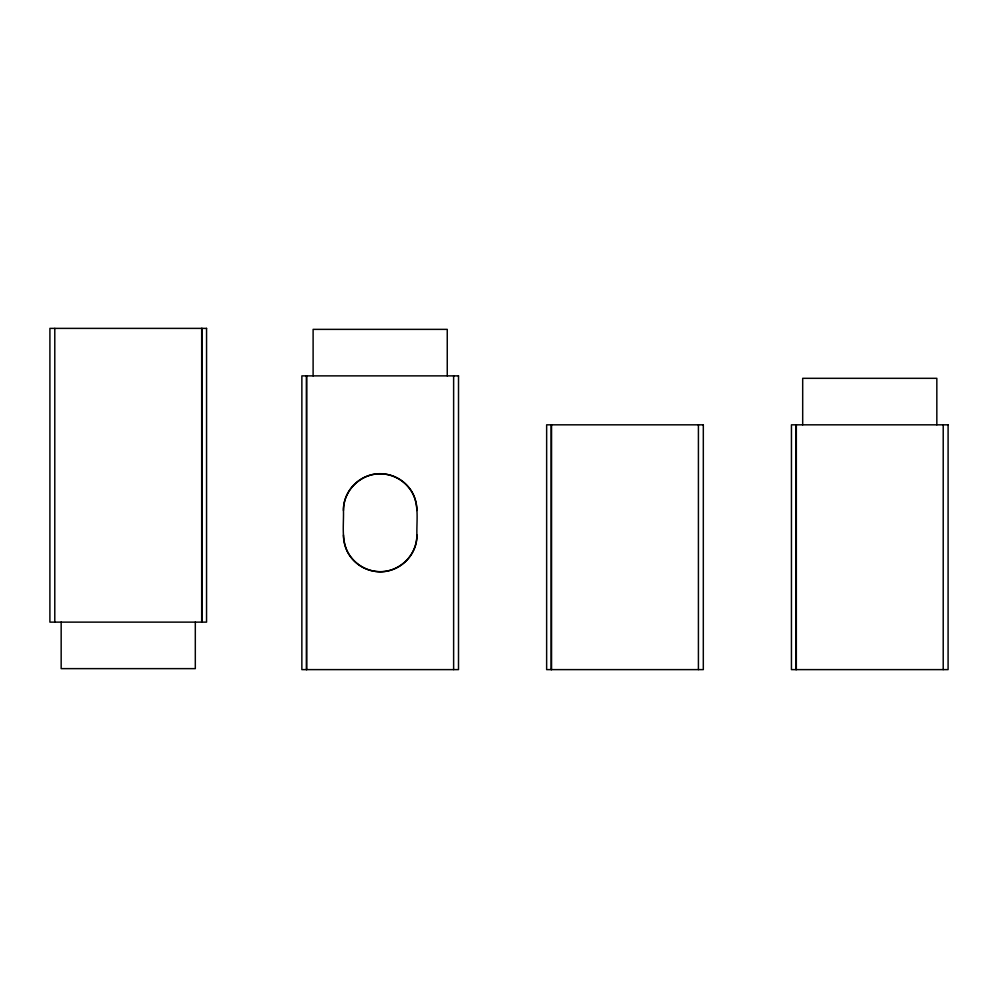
<?xml version="1.0" encoding="UTF-8"?>
<svg xmlns="http://www.w3.org/2000/svg" width="998" height="998" viewBox="0 0 998 998"><rect width="100%" height="100%" fill="white"/><g stroke="black" fill="none" stroke-linecap="round" stroke-linejoin="round"><path stroke-width="1.5" d="M343.462 510.502C342.9 489.095 363.821 470.744 384.979 474.1C394.534 475.397 403.417 480.525 409.317 488.147C420.008 501.345 416.44 519.434 416.902 534.99C417.476 556.397 396.543 574.748 375.398 571.392C365.842 570.095 356.947 564.955 351.059 557.333C340.368 544.147 343.936 526.046 343.462 510.502A36.714 36.714 0 0 1 380.188 473.788A36.714 36.714 0 0 1 416.902 510.502M943.21 424.824L943.21 669.621M936.835 424.824L936.835 378.317L802.691 378.317L802.691 424.824M796.329 424.824L796.329 669.621M795.942 424.824L795.942 669.621M698.413 424.824L698.413 669.621M551.545 424.824L551.545 669.621M551.158 424.824L551.158 669.621M453.628 375.872L453.628 669.621M447.254 375.872L447.254 329.365L313.11 329.365L313.11 375.872M306.748 375.872L306.748 669.621M306.361 375.872L306.361 669.621M202.058 328.379L202.058 622.128M201.671 328.379L201.671 622.128M195.309 622.128L195.309 668.635L61.165 668.635L61.165 622.128M54.79 328.379L54.79 622.128M416.902 534.99A36.714 36.714 0 0 1 380.188 571.704A36.714 36.714 0 0 1 343.462 534.99M206.549 328.379L49.912 328.379L49.9 622.128L206.549 622.128L206.561 328.379M458.506 375.872L301.87 375.872L301.858 669.621L458.506 669.621L458.519 375.872M703.303 424.824L546.654 424.824L546.642 669.621L703.303 669.621L703.316 424.824M948.088 424.824L791.451 424.824L791.439 669.621L948.088 669.621L948.1 424.824"/></g></svg>
